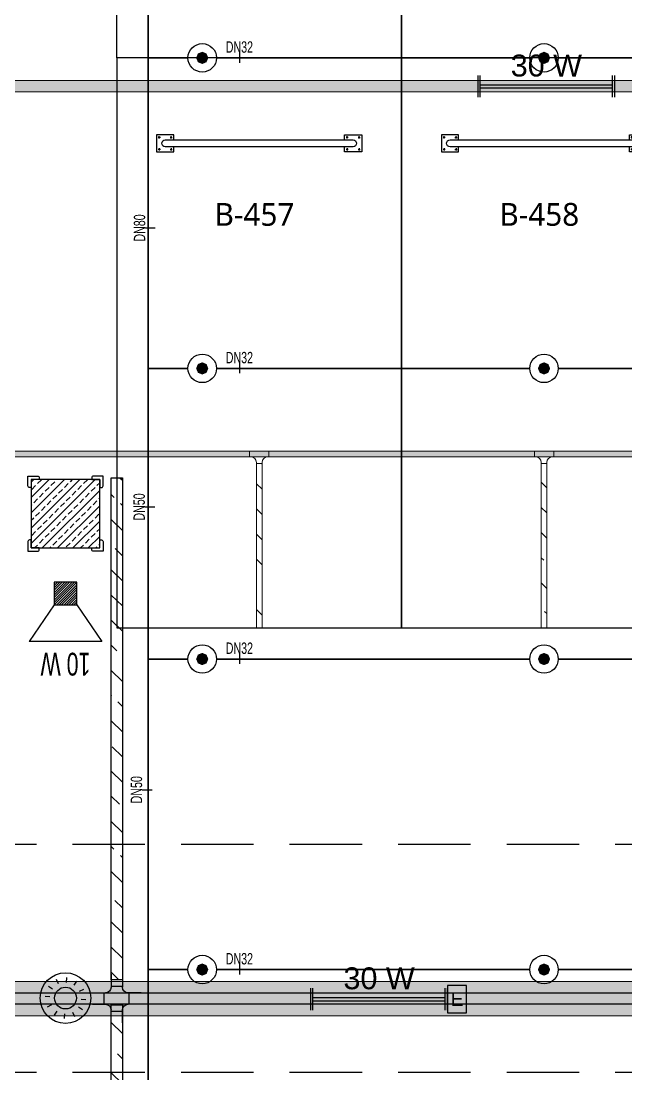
# Model space of a CAD drawing. Header units: millimetres. Extents: x -379292 to 1221486, y 92049 to 447512.
# Drawn here: x -184545 to -179236, y 171703 to 180942 of the extents above; entities that cross this region are included whole.
import ezdxf
from ezdxf.enums import TextEntityAlignment as Align

# ---------------------------------------------------------------- set-up
doc = ezdxf.new("R2010")
doc.units = ezdxf.units.MM
doc.linetypes.add('HIDDEN', pattern=[9.525, 6.35, -3.175])
for name, color, linetype in [('-M-YNGN-BORUID', 7, 'Continuous'), ('-M-YNGN-BORUUZUN', 7, 'Continuous'), ('-M-YNGN-BORUYUK', 7, 'Continuous'), ('-M-YNGN-SPR-YUK', 7, 'Continuous'), ('-M-YNGN-ZON3-CAP-', 7, 'Continuous'), ('-M-YNGN-ZON3-SPR-', 7, 'Continuous'), ('05_HATCH CONCRETE', 141, 'Continuous'), ('05_SYMBOL', 2, 'Continuous'), ('08_DEDECTOR FLASOR', 3, 'Continuous'), ('08_HORN', 4, 'Continuous'), ('08_LAMP', 4, 'Continuous'), ('08_LOUD SYSTEM', 4, 'Continuous'), ('202-A-Y-MahalAd', 141, 'Continuous'), ('E_CT_ZA', 6, 'Continuous')]:
    doc.layers.add(name, color=color, linetype=linetype)
doc.layers.add('-M-YNGN-SPR-CAPCIZGI', color=188, linetype='Continuous', plot=False)
for name, color, linetype, lineweight in [('-M-YNGN-ZON3', 6, 'SP', 30), ('E_CT_AYDINLATMA', 3, 'Continuous', 9), ('E_CT_KA', 4, 'Continuous', 9), ('E_CT_KIRMIZI', 1, 'Continuous', 9)]:
    doc.layers.add(name, color=color, linetype=linetype, lineweight=lineweight)
doc.styles.add('CIZGI', font='tahoma.ttf', dxfattribs={"width": 0.8, "oblique": 20})
doc.styles.add('HCAD', font='HCAD.SHX', dxfattribs={"width": 0.8, "height": 0.2})
doc.styles.add('PIPESIZE', font='hcad.shx', dxfattribs={"width": 0.8})
doc.styles.add('SPR-NOT', font='romans.shx')
doc.styles.get("Standard").update_dxf_attribs({"font": 'segoeuil.ttf'})
doc.styles.add('TR', font='tsimpali.shx', dxfattribs={"width": 0.7})
doc.styles.add('YAZI-2', font='arial.ttf', dxfattribs={"height": 2})
doc.linetypes.add('SP', pattern='A,2,-0.1,["SP",CIZGI,S=0.14,R=0.2,X=0,Y=-0.07],-0.255', length=2.355)

# ---------------------------------------------------------------- blocks, each defined once
blk = doc.blocks.new('202_Vida')
at = {"color": 0, "linetype": 'ByBlock', "ltscale": 0.2}
for points in [[(0.96, 0), (-0.96, 0)], [(0, 0.96), (0, -0.96)]]:
    blk.add_lwpolyline(points, dxfattribs=at)
at = {"color": 0, "linetype": 'ByBlock'}
for radius in [0.42, 0.23, 0.155]:
    blk.add_circle((0, 0), radius, dxfattribs=at)
blk = doc.blocks.new('202_Stoper')
at = {"color": 0, "linetype": 'ByBlock'}
for points in [[(-750, -30), (-750, -75), (-900, -75), (-900, 75), (-750, 75), (-750, 30)], [(750, -30), (750, -75), (900, -75), (900, 75), (750, 75), (750, 30)]]:
    blk.add_lwpolyline(points, dxfattribs=at)
blk.add_lwpolyline([(825, -30, 1), (825, 30), (-825, 30, 1), (-825, -30)], format="xyb", close=True, dxfattribs=at)
at = {"color": 0, "linetype": 'ByBlock', "yscale": 10, "zscale": 10, "rotation": 180}
for p, xscale in [((-877, 53), -10), ((-772, 53), 10), ((772, 53), -10), ((877, 53), 10)]:
    blk.add_blockref('202_Vida', p, dxfattribs=dict(at, xscale=xscale))
at = {"color": 0, "linetype": 'ByBlock', "yscale": 10, "zscale": 10}
for p, xscale in [((-877, -52), 10), ((-772, -52), -10), ((772, -52), 10), ((877, -52), -10)]:
    blk.add_blockref('202_Vida', p, dxfattribs=dict(at, xscale=xscale))
blk = doc.blocks.new('202_Mahalblok')
at = {"color": 0, "linetype": 'ByBlock', "flags": 128}
blk.add_lwpolyline([(0, 0), (0, 5000), (2500, 5000), (2500, 0)], close=True, dxfattribs=at)
at = {"color": 252}
blk.add_blockref('202_Stoper', (1250, 750), dxfattribs=at)
at = {"color": 0, "linetype": 'ByBlock', "ltscale": 25}
blk.add_attdef('MAHALNO', text='', height=200, dxfattribs=at).set_placement((1208.7, 1390), align=Align.BOTTOM_CENTER)
blk = doc.blocks.new('bariyer')
at = {"color": 8, "ltscale": 25}
blk.add_lwpolyline([(0, -70), (15, -70, 0.414214), (30, -55), (30, 30), (-55, 30, 0.414214), (-70, 15), (-70, 0), (0, 0)], format="xyb", close=True, dxfattribs=at)
blk = doc.blocks.new('OtoParkBodrumKatMimari')
at = {"layer": '05_HATCH CONCRETE'}
h = blk.add_hatch(dxfattribs=at)
h.set_pattern_fill('ANSI33', color=8, scale=15, angle=180, style=0)
h.set_pattern_definition([(225, (905000, -3e-07), (67.351921, -67.351921), []), (225, (904932.65, -3e-07), (67.351921, -67.351921), [47.625, -23.8125])])
h.paths.add_polyline_path([(62500, 76100), (61900, 76100), (61900, 75500), (62500, 75500)])
at = {"color": 5}
blk.add_lwpolyline([(62500, 76100), (61900, 76100), (61900, 75500), (62500, 75500)], close=True, dxfattribs=at)
at = {"layer": '05_SYMBOL', "color": 252, "linetype": 'HIDDEN', "ltscale": 100}
for points in [[(19400, 72900), (128500, 72900)], [(19400, 70900), (128500, 70900)]]:
    blk.add_lwpolyline(points, dxfattribs=at)
at = {"layer": '05_SYMBOL', "color": 8, "xscale": -1}
blk.add_blockref('bariyer', (61900, 76100), dxfattribs=at)
at = {"layer": '05_SYMBOL', "color": 8}
blk.add_blockref('bariyer', (62500, 76100), dxfattribs=at)
at = {"layer": '05_SYMBOL', "color": 8, "rotation": 180}
blk.add_blockref('bariyer', (61900, 75500), dxfattribs=at)
at = {"layer": '05_SYMBOL', "color": 8, "xscale": -1, "rotation": 180}
blk.add_blockref('bariyer', (62500, 75500), dxfattribs=at)
at = {"layer": '202-A-Y-MahalAd', "color": 8, "ltscale": 25}
for p, values in [((62650, 79800), {'MAHALNO': 'B-426'}), ((65150, 79800), {'MAHALNO': 'B-425'})]:
    blk.add_blockref('202_Mahalblok', p, dxfattribs=at).add_auto_attribs(values)
ref = blk.add_blockref('202_Mahalblok', (62650, 79800), dxfattribs=dict(at, xscale=-1, rotation=180))
ref.add_attrib('MAHALNO', 'B-457', dxfattribs={"layer": '0', "color": 0, "linetype": 'ByBlock', "ltscale": 25, "height": 200}).set_placement((63858.7, 78266.6), align=Align.BOTTOM_CENTER)
ref = blk.add_blockref('202_Mahalblok', (65150, 79800), dxfattribs=dict(at, xscale=-1, rotation=180))
ref.add_attrib('MAHALNO', 'B-458', dxfattribs={"layer": '0', "color": 0, "linetype": 'ByBlock', "ltscale": 25, "height": 200}).set_placement((66358.7, 78266.6), align=Align.BOTTOM_CENTER)
blk = doc.blocks.new('SPRKL100')
at = {"layer": '-M-YNGN-SPR-CAPCIZGI'}
blk.add_line((0, 0.431), (0, -0.431), dxfattribs=at)
at = {"layer": '-M-YNGN-BORUID', "color": 0, "style": 'HCAD', "width": 0.8, "flags": 1}
blk.add_attdef('DIC', text='', height=0.4, dxfattribs=at).set_placement((0, -1.693), align=Align.CENTER)
at = {"layer": '-M-YNGN-BORUUZUN', "color": 0, "style": 'HCAD', "width": 0.7}
blk.add_attdef('BOY', text='', height=0.8, dxfattribs=at).set_placement((0, -1.08), align=Align.CENTER)
at = {"layer": '-M-YNGN-BORUYUK', "color": 6, "style": 'PIPESIZE', "width": 0.8}
blk.add_attdef('YUK', text='', height=0.5, dxfattribs=at).set_placement((0, 1.866), align=Align.CENTER)
at = {"color": 0, "style": 'PIPESIZE', "width": 0.7}
blk.add_attdef('CAP', text='', height=1, dxfattribs=at).set_placement((0, 0.45), align=Align.CENTER)
blk = doc.blocks.new('SP-C-UP-12')
at = {"ltscale": 10}
blk.add_line((0, 0), (0, 0), dxfattribs=at)
at = {"color": 1, "linetype": 'Continuous'}
blk.add_circle((0, 0), 12.5, dxfattribs=at)
at = {"ltscale": 10}
for points in [[(-5.37, 0), (-3.8, 3.8), (-3.8, -3.8), (0, 5.37)], [(-3.8, -3.8), (0, 5.37), (0, -5.37), (3.8, 3.8)], [(0, -5.37), (3.8, 3.8), (3.8, -3.8), (5.37, 0)]]:
    blk.add_solid(points, dxfattribs=at)
at = {"layer": '-M-YNGN-SPR-YUK', "style": 'SPR-NOT', "width": 0.5, "flags": 9}
for tag, p in [('YUK', (0, 17.77)), ('CAP', (0, 14.42)), ('TIP', (0.2, 10.78))]:
    blk.add_attdef(tag, text='', height=2.5, dxfattribs=at).set_placement(p, align=Align.MIDDLE_CENTER)
blk = doc.blocks.new('A$C69E75EAE')
at = {"layer": '-M-YNGN-ZON3', "ltscale": 500}
for p, q in [((5389.84, -7817.22), (5389.84, -2469.72)), ((5424.84, -6742.22), (5389.84, -6742.22)), ((5449.84, -6742.22), (5724.84, -6742.22)), ((5749.84, -6742.22), (6024.84, -6742.22)), ((5424.84, -7014.72), (5389.84, -7014.72)), ((5449.84, -7014.72), (5724.84, -7014.72)), ((5749.84, -7014.72), (6024.84, -7014.72)), ((5424.84, -7269.72), (5389.84, -7269.72)), ((5449.84, -7269.72), (5724.84, -7269.72)), ((5749.84, -7269.72), (6024.84, -7269.72)), ((5424.84, -7542.22), (5389.84, -7542.22)), ((5449.84, -7542.22), (5724.84, -7542.22)), ((5749.84, -7542.22), (6024.84, -7542.22))]:
    blk.add_line(p, q, dxfattribs=at)
at = {"layer": '-M-YNGN-ZON3-CAP-'}
ref = blk.add_blockref('SPRKL100', (5469.95, -6742.22), dxfattribs=dict(at, xscale=10, yscale=10, zscale=10, rotation=359.9999997800978))
ref.add_attrib('CAP', 'DN32', dxfattribs={"layer": '0', "color": 0, "height": 10, "rotation": 360, "style": 'PIPESIZE', "width": 0.7}).set_placement((5469.95, -6737.72), align=Align.CENTER)
ref = blk.add_blockref('SPRKL100', (5391.82, -6891.5), dxfattribs=dict(at, xscale=10.00000000000001, yscale=10.00000000000001, zscale=10.00000000000001, rotation=90))
ref.add_attrib('CAP', 'DN80', dxfattribs={"layer": '0', "color": 0, "height": 10, "rotation": 90, "style": 'PIPESIZE', "width": 0.7}).set_placement((5387.32, -6891.5), align=Align.CENTER)
ref = blk.add_blockref('SPRKL100', (5469.95, -7014.72), dxfattribs=dict(at, xscale=10, yscale=10, zscale=10, rotation=359.9999997800978))
ref.add_attrib('CAP', 'DN32', dxfattribs={"layer": '0', "color": 0, "height": 10, "rotation": 360, "style": 'PIPESIZE', "width": 0.7}).set_placement((5469.95, -7010.22), align=Align.CENTER)
ref = blk.add_blockref('SPRKL100', (5391.49, -7136.32), dxfattribs=dict(at, xscale=10.00000000000001, yscale=10.00000000000001, zscale=10.00000000000001, rotation=90))
ref.add_attrib('CAP', 'DN50', dxfattribs={"layer": '0', "color": 0, "height": 10, "rotation": 90, "style": 'PIPESIZE', "width": 0.7}).set_placement((5386.99, -7136.32), align=Align.CENTER)
ref = blk.add_blockref('SPRKL100', (5469.95, -7269.72), dxfattribs=dict(at, xscale=10, yscale=10, zscale=10, rotation=359.9999997800978))
ref.add_attrib('CAP', 'DN32', dxfattribs={"layer": '0', "color": 0, "height": 10, "rotation": 360, "style": 'PIPESIZE', "width": 0.7}).set_placement((5469.95, -7265.22), align=Align.CENTER)
ref = blk.add_blockref('SPRKL100', (5389.08, -7384.44), dxfattribs=dict(at, xscale=10.00000000000001, yscale=10.00000000000001, zscale=10.00000000000001, rotation=90))
ref.add_attrib('CAP', 'DN50', dxfattribs={"layer": '0', "color": 0, "height": 10, "rotation": 90, "style": 'PIPESIZE', "width": 0.7}).set_placement((5384.58, -7384.44), align=Align.CENTER)
ref = blk.add_blockref('SPRKL100', (5469.95, -7542.22), dxfattribs=dict(at, xscale=10, yscale=10, zscale=10, rotation=359.9999997800978))
ref.add_attrib('CAP', 'DN32', dxfattribs={"layer": '0', "color": 0, "height": 10, "rotation": 360, "style": 'PIPESIZE', "width": 0.7}).set_placement((5469.95, -7537.72), align=Align.CENTER)
at = {"layer": '-M-YNGN-ZON3-SPR-'}
for p in [(5437.34, -6742.22), (5737.34, -6742.22), (5437.34, -7014.72), (5737.34, -7014.72), (5437.34, -7269.72), (5737.34, -7269.72), (5437.34, -7542.22), (5737.34, -7542.22)]:
    blk.add_blockref('SP-C-UP-12', p, dxfattribs=at)
blk = doc.blocks.new('*U597')
h = blk.add_hatch()
h.set_pattern_fill('ANSI33', color=0, scale=50, angle=1, style=0)
h.paths.add_polyline_path([(-8987, 100), (44319.8, 100), (44319.8, 0), (-8987, 0)])
at = {"color": 0}
blk.add_lwpolyline([(-8987, 100), (44319.8, 100), (44319.8, 0), (-8987, 0)], close=True, dxfattribs=at)
at = {"ltscale": 25, "flags": 1}
for tag, p in [('YUKSEKLIK', (-228.6, -148.7)), ('KALINLIK', (-228.6, -213.3))]:
    blk.add_attdef(tag, p, '', height=50, dxfattribs=at)
blk = doc.blocks.new('*U735')
h = blk.add_hatch()
h.set_pattern_fill('ANSI33', color=0, scale=50, angle=1, style=0)
h.paths.add_polyline_path([(-53157.2, 50), (-4554.3, 50), (-4554.3, 0), (-53157.2, 0)])
at = {"color": 0}
blk.add_lwpolyline([(-53157.2, 50), (-4554.3, 50), (-4554.3, 0), (-53157.2, 0)], close=True, dxfattribs=at)
at = {"ltscale": 25, "flags": 1}
for tag, p in [('YUKSEKLIK', (-228.6, -148.7)), ('KALINLIK', (-228.6, -213.3))]:
    blk.add_attdef(tag, p, '', height=50, dxfattribs=at)
blk = doc.blocks.new('*U929')
h = blk.add_hatch()
h.set_pattern_fill('ANSI33', color=0, scale=50, angle=1, style=0)
h.paths.add_polyline_path([(-4484.7, 100), (-78.5, 100), (-78.5, 0), (-4484.7, 0)])
at = {"color": 0}
blk.add_lwpolyline([(-4484.7, 100), (-78.5, 100), (-78.5, 0), (-4484.7, 0)], close=True, dxfattribs=at)
at = {"ltscale": 25, "flags": 1}
for tag, p in [('YUKSEKLIK', (-228.6, -148.7)), ('KALINLIK', (-228.6, -213.3))]:
    blk.add_attdef(tag, p, '', height=50, dxfattribs=at)
blk = doc.blocks.new('*U417')
at = {"color": 0}
for p, q in [((0, 428), (0, 314)), ((100, 428), (100, 314)), ((0, 324), (100, 324)), ((-164, 264), (-50, 264)), ((-60, 264), (-60, 164)), ((264, 264), (150, 264)), ((160, 264), (160, 164)), ((-164, 164), (-50, 164)), ((0, 0), (0, 114)), ((0, 104), (100, 104)), ((100, 0), (100, 114)), ((264, 164), (150, 164))]:
    blk.add_line(p, q, dxfattribs=at)
for centre, start, end in [((-50, 314), 270, 0), ((150, 314), 180, 270), ((-50, 114), 0, 90), ((150, 114), 90, 180)]:
    blk.add_arc(centre, 50, start, end, dxfattribs=at)
blk = doc.blocks.new('*U927')
h = blk.add_hatch()
h.set_pattern_fill('ANSI33', color=0, scale=50, angle=1, style=0)
h.paths.add_polyline_path([(-3796.9, 100), (176.9, 100), (176.9, 0), (-3796.9, 0)])
at = {"color": 0}
blk.add_lwpolyline([(-3796.9, 100), (176.9, 100), (176.9, 0), (-3796.9, 0)], close=True, dxfattribs=at)
at = {"ltscale": 25, "flags": 1}
for tag, p in [('YUKSEKLIK', (-228.6, -148.7)), ('KALINLIK', (-228.6, -213.3))]:
    blk.add_attdef(tag, p, '', height=50, dxfattribs=at)
blk = doc.blocks.new('40 W SIVA ÜSTÜ ETANJ LED 50')
at = {"layer": '08_LAMP'}
for p, q in [((-625, -100), (-625, 100)), ((-605, -100), (-605, 100)), ((605, -100), (605, 100)), ((625, -100), (625, 100)), ((-605, 15), (605, 15)), ((-605, -15), (605, -15))]:
    blk.add_line(p, q, dxfattribs=at)
at = {"layer": '08_LAMP', "color": 2, "style": 'YAZI-2'}
blk.add_text('30 W', height=200, dxfattribs=at).set_placement((0, 90), align=Align.CENTER)
blk = doc.blocks.new('40 W SIVA ÜSTÜ ETANJ LED E 50')
at = {"layer": '08_LAMP'}
for p, q in [((-625, -100), (-625, 100)), ((-605, -100), (-605, 100)), ((605, -100), (605, 100)), ((625, -100), (625, 100)), ((-605, 15), (605, 15)), ((-605, -15), (605, -15))]:
    blk.add_line(p, q, dxfattribs=at)
blk.add_lwpolyline([(625, -125), (800, -125), (800, 125), (625, 125)], close=True, dxfattribs=at)
at = {"layer": '08_LAMP', "color": 2, "style": 'YAZI-2'}
blk.add_text('30 W', height=200, dxfattribs=at).set_placement((0, 90), align=Align.CENTER)
blk.add_text('E', height=125, dxfattribs=at).set_placement((712.5, 0), align=Align.MIDDLE)
blk = doc.blocks.new('KORNA ORT TAVAN')
at = {"layer": '08_HORN', "color": 3}
for p, q in [((-114.2, 77.3), (-148.9, 100.8)), ((-60.2, 124), (-78.6, 161.8)), ((9.8, 137.5), (12.8, 179.4)), ((77.3, 114.2), (100.8, 148.9)), ((-137.5, 9.8), (-179.4, 12.8)), ((124, 60.2), (161.8, 78.6)), ((-124, -60.2), (-161.8, -78.6)), ((114.2, -77.3), (148.9, -100.8)), ((137.5, -9.8), (179.4, -12.8)), ((-77.3, -114.2), (-100.8, -148.9)), ((-9.8, -137.5), (-12.8, -179.4)), ((60.2, -124), (78.6, -161.8))]:
    blk.add_line(p, q, dxfattribs=at)
at = {"layer": '08_HORN', "color": 1}
for major_axis, start_param, end_param in [((0, 221.8), 4.712358, 10.995543), ((0, 95.8), -1.570763777940356, 4.712421529239229)]:
    blk.add_ellipse((0, 0), major_axis=major_axis, ratio=1, start_param=start_param, end_param=end_param, dxfattribs=at)
blk = doc.blocks.new('15 W HORN 100_HARİCİ TİP')
at = {"layer": '08_LOUD SYSTEM'}
h = blk.add_hatch(dxfattribs=at)
h.set_pattern_fill('ANSI31', color=2, scale=4.8)
h.set_pattern_definition([(45, (-341645.439, -380325.335), (-10.77630735, 10.77630735), [])])
h.paths.add_polyline_path([(-100, 0), (100, 0), (100, 200), (-100, 200)])
at = {"layer": '08_LOUD SYSTEM', "ltscale": 2}
for p, q in [((-320, 520), (320, 520)), ((-100, 200), (-320, 520)), ((100, 200), (320, 520))]:
    blk.add_line(p, q, dxfattribs=at)
at = {"layer": '08_LOUD SYSTEM'}
blk.add_lwpolyline([(100, 0), (100, 200), (-100, 200), (-100, 0)], close=True, dxfattribs=at)
at = {"layer": '08_LOUD SYSTEM', "color": 2, "ltscale": 2, "style": 'TR', "width": 0.7}
blk.add_text('10 W', height=200, dxfattribs=at).set_placement((0, 620), align=Align.CENTER)
blk = doc.blocks.new('*U1011')
h = blk.add_hatch()
h.set_pattern_fill('ANSI33', color=0, scale=50, angle=1, style=0)
h.paths.add_polyline_path([(-2092.9, 50), (-652.9, 50), (-652.9, 0), (-2092.9, 0)])
at = {"color": 0}
blk.add_lwpolyline([(-2092.9, 50), (-652.9, 50), (-652.9, 0), (-2092.9, 0)], close=True, dxfattribs=at)
at = {"ltscale": 25, "flags": 1}
for tag, p in [('YUKSEKLIK', (-228.6, -148.7)), ('KALINLIK', (-228.6, -213.3))]:
    blk.add_attdef(tag, p, '', height=50, dxfattribs=at)
blk = doc.blocks.new('*U1012')
at = {"color": 0}
for p, q in [((214, 214), (-164, 214)), ((-60, 214), (-60, 164)), ((0, 214), (214, 214)), ((110, 214), (110, 164)), ((-164, 164), (-50, 164)), ((0, 0), (0, 114)), ((0, 104), (50, 104)), ((50, 0), (50, 114)), ((214, 164), (100, 164))]:
    blk.add_line(p, q, dxfattribs=at)
for centre, start, end in [((-50, 114), 0, 90), ((100, 114), 90, 180)]:
    blk.add_arc(centre, 50, start, end, dxfattribs=at)
blk = doc.blocks.new('*U655')
h = blk.add_hatch()
h.set_pattern_fill('ANSI33', color=0, scale=50, angle=1, style=0)
h.paths.add_polyline_path([(-115024.3, 100), (-249.3, 100), (-249.3, 0), (-115024.3, 0)])
at = {"color": 0}
blk.add_lwpolyline([(-115024.3, 100), (-249.3, 100), (-249.3, 0), (-115024.3, 0)], close=True, dxfattribs=at)
at = {"ltscale": 25, "flags": 1}
for tag, p in [('YUKSEKLIK', (-228.6, -148.7)), ('KALINLIK', (-228.6, -213.3))]:
    blk.add_attdef(tag, p, '', height=50, dxfattribs=at)
blk = doc.blocks.new('*U722')
h = blk.add_hatch()
h.set_pattern_fill('ANSI33', color=0, scale=50, angle=1, style=0)
h.paths.add_polyline_path([(-115264.3, 300), (-889.1, 300), (-889.1, 0), (-115264.3, 0)])
at = {"color": 0}
blk.add_lwpolyline([(-115264.3, 300), (-889.1, 300), (-889.1, 0), (-115264.3, 0)], close=True, dxfattribs=at)
at = {"ltscale": 25, "flags": 1}
for tag, p in [('YUKSEKLIK', (-228.6, -148.7)), ('KALINLIK', (-228.6, -213.3))]:
    blk.add_attdef(tag, p, '', height=50, dxfattribs=at)

msp = doc.modelspace()

# ---------------------------------------------------------------- block references
at = {"color": 8}
msp.add_blockref('OtoParkBodrumKatMimari', (-246354.8, 100818.8), dxfattribs=at)

# ---------------------------------------------------------------- next in the draw order: block references
at = {"layer": '-M-YNGN-ZON3', "ltscale": 25, "xscale": 10, "yscale": 10, "zscale": 10}
msp.add_blockref('A$C69E75EAE', (-237328.2, 248041), dxfattribs=at)
at = {"layer": '08_DEDECTOR FLASOR'}
msp.add_blockref('KORNA ORT TAVAN', (-184154.8, 172368.8), dxfattribs=at)
at = {"layer": '08_LAMP', "xscale": 0.96, "yscale": 0.96, "zscale": 0.96}
for name, p in [('40 W SIVA ÜSTÜ ETANJ LED 50', (-179934.2, 180368.8)), ('40 W SIVA ÜSTÜ ETANJ LED E 50', (-181402.1, 172359.8))]:
    msp.add_blockref(name, p, dxfattribs=at)
at = {"layer": '08_LOUD SYSTEM', "rotation": 180}
msp.add_blockref('15 W HORN 100_HARİCİ TİP', (-184154.8, 176018.8), dxfattribs=at)
at = {"layer": 'E_CT_AYDINLATMA', "rotation": 180}
msp.add_blockref('*U597', (-178885, 180419.8), dxfattribs=at)
at = {"layer": 'E_CT_KA', "rotation": 180}
msp.add_blockref('*U722', (-230494.1, 172514.2), dxfattribs=at)
at = {"layer": 'E_CT_KIRMIZI', "color": 1}
for name, p, rotation in [('*U735', (-229692.1, 177168.8), 180), ('*U1011', (-182429.8, 177711.7), 90.00000000000006), ('*U1011', (-179929.8, 177711.7), 90.00000000000006)]:
    msp.add_blockref(name, p, dxfattribs=dict(at, rotation=rotation))
at = {"layer": 'E_CT_KIRMIZI', "color": 2}
for p in [(-182479.8, 176954.8), (-179979.8, 176954.8)]:
    msp.add_blockref('*U1012', p, dxfattribs=at)
at = {"layer": 'E_CT_ZA', "color": 112}
for name, p, rotation in [('*U929', (-183754.8, 172450.3), 270), ('*U655', (-230054.1, 172414.2), 180), ('*U927', (-183654.8, 172131.9), 90)]:
    msp.add_blockref(name, p, dxfattribs=dict(at, rotation=rotation))
at = {"layer": 'E_CT_ZA', "color": 2, "xscale": -1, "rotation": 180}
msp.add_blockref('*U417', (-183754.8, 172578.2), dxfattribs=at)

doc.saveas('drawing.dxf')
